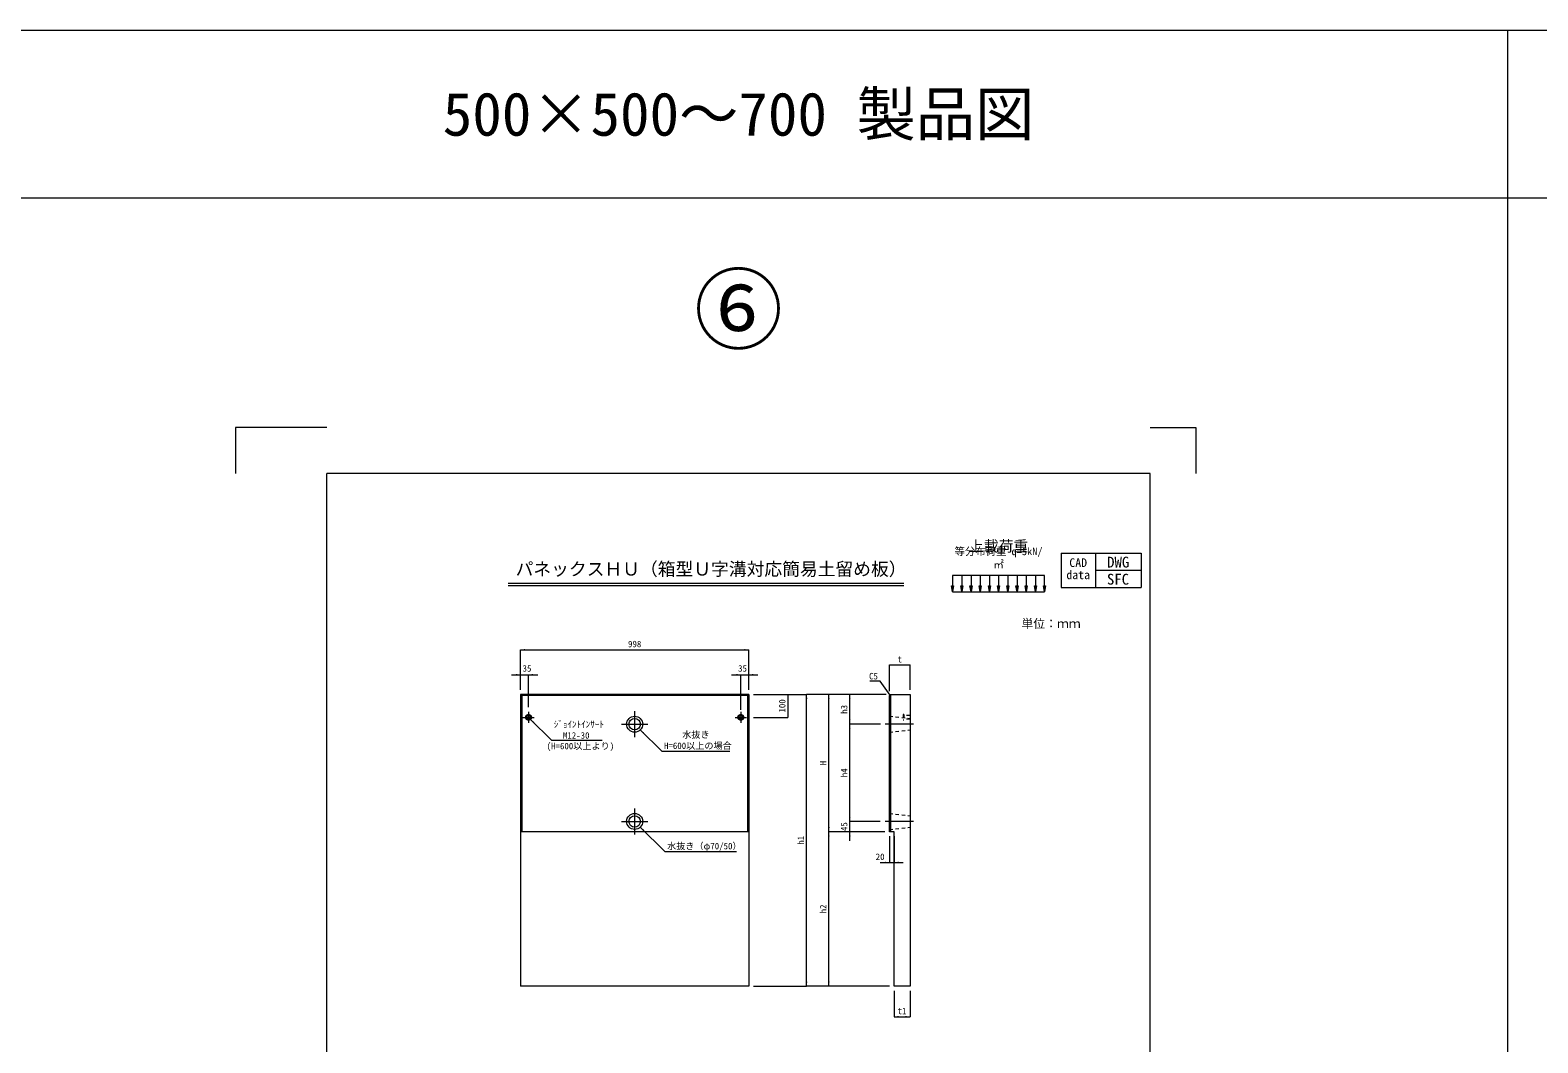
# Model space of a CAD drawing. Units: millimetres at full size. Extents: x -1501 to 45572, y 2928 to 12418.
# Drawn here: x 32388 to 38980, y 7992 to 12418 of the extents above; entities that cross this region are included whole.
import ezdxf
from ezdxf.enums import TextEntityAlignment as Align

# ---------------------------------------------------------------- set-up
doc = ezdxf.new("R2010")
doc.units = ezdxf.units.MM
doc.header["$LTSCALE"] = 40
for name, pattern in [('DASHED', [7.5, 6, -1.5]), ('USER1', [14.2875, 9.525, -1.5875, 1.5875, -1.5875]), ('USER2', [0.675, 0.375, -0.3])]:
    doc.linetypes.add(name, pattern=pattern)
for name, color, linetype, lineweight in [('0_2', 7, 'Continuous', 9), ('_0-0_0', 3, 'Continuous', 20), ('Defpoints_3', 7, 'Continuous', 13), ('寸法線', 7, 'Continuous', 9), ('引出線', 4, 'Continuous', 9), ('本体', 2, 'Continuous', 20), ('枠', 5, 'Continuous', 5), ('ｲﾝｻｰﾄ', 3, 'USER2', 9), ('ﾊｯﾁﾝｸﾞ', 7, 'Continuous', 5)]:
    doc.layers.add(name, color=color, linetype=linetype, lineweight=lineweight)
doc.layers.add('補助線', color=1, linetype='Continuous')
doc.layers.add('集水桝', color=7, linetype='Continuous')
doc.styles.add('ＭＳ ゴシック', font='')
doc.styles.get('ＭＳ ゴシック').set_extended_font_data('MS Gothic')

# ---------------------------------------------------------------- blocks, each defined once
blk = doc.blocks.new('filled_arrow')
at = {"color": 0, "linetype": 'Continuous', "lineweight": -2}
blk.add_solid([(7.5, 1.25), (0, 0), (7.5, -1.25)], dxfattribs=at)

msp = doc.modelspace()

# ---------------------------------------------------------------- hatches: boundary and pattern name
at = {"layer": '寸法線'}
for points in [[(36416.57, 9989.97), (36425.57, 9989.97), (36421.07, 9962.97)], [(36456.8, 9989.97), (36465.8, 9989.97), (36461.3, 9962.97)], [(36497.03, 9989.97), (36506.03, 9989.97), (36501.53, 9962.97)], [(36537.27, 9989.97), (36546.27, 9989.97), (36541.77, 9962.97)], [(36577.5, 9989.97), (36586.5, 9989.97), (36582, 9962.97)], [(36617.73, 9989.97), (36626.73, 9989.97), (36622.23, 9962.97)], [(36657.96, 9989.97), (36666.96, 9989.97), (36662.46, 9962.97)], [(36698.19, 9989.97), (36707.19, 9989.97), (36702.69, 9962.97)], [(36738.42, 9989.97), (36747.42, 9989.97), (36742.92, 9962.97)], [(36778.65, 9989.97), (36787.65, 9989.97), (36783.15, 9962.97)], [(36818.88, 9989.97), (36827.88, 9989.97), (36823.38, 9962.97)]]:
    msp.add_hatch(color=256, dxfattribs=at).paths.add_polyline_path(points)

# ---------------------------------------------------------------- linework, layer by layer
at = {"layer": '0_2', "color": 1, "lineweight": 20}
for p, q in [((-1501.15, 12418.34), (45572.03, 12418.34)), ((38847.29, 12418.34), (38847.29, 2927.61)), ((-1501.15, 11685.52), (45572.03, 11685.52))]:
    msp.add_line(p, q, dxfattribs=at)
at = {"layer": '0_2', "lineweight": 20}
for p, q in [((36895.33, 10132.13), (36895.33, 9982.13)), ((36895.33, 10132.13), (37245.33, 10132.13)), ((37045.33, 10132.13), (37045.33, 9982.13)), ((37245.33, 10132.13), (37245.33, 9982.13)), ((37045.33, 10057.13), (37245.33, 10057.13)), ((36421.07, 9962.97), (36823.38, 9962.97)), ((36895.33, 9982.13), (37245.33, 9982.13))]:
    msp.add_line(p, q, dxfattribs=at)
at = {"layer": '0_2'}
for p, q in [((36823.38, 10033.95), (36421.07, 10033.95)), ((36421.07, 10033.95), (36421.07, 9962.97)), ((36461.3, 10033.95), (36461.3, 9962.97)), ((36501.53, 10033.95), (36501.53, 9962.97)), ((36541.77, 10033.95), (36541.77, 9962.97)), ((36582, 10033.95), (36582, 9962.97)), ((36622.23, 10033.95), (36622.23, 9962.97)), ((36662.46, 10033.95), (36662.46, 9962.97)), ((36702.69, 10033.95), (36702.69, 9962.97)), ((36742.92, 10033.95), (36742.92, 9962.97)), ((36783.15, 10033.95), (36783.15, 9962.97)), ((36823.38, 9962.97), (36823.38, 10033.95))]:
    msp.add_line(p, q, dxfattribs=at)
at = {"layer": '_0-0_0'}
for p, q in [((34477.29, 10001.52), (36207.71, 10001.52)), ((34477.29, 9990.7), (36207.71, 9990.7))]:
    msp.add_line(p, q, dxfattribs=at)
at = {"layer": 'Defpoints_3'}
for p, q in [((33284.92, 10680.77), (33284.92, 10480.77)), ((33684.92, 10680.77), (33284.92, 10680.77)), ((37284.92, 10680.77), (37484.92, 10680.77)), ((37484.92, 10680.77), (37484.92, 10480.77))]:
    msp.add_line(p, q, dxfattribs=at)
at = {"layer": '寸法線'}
for p, q in [((34531.92, 9710.08), (35529.91, 9710.08)), ((34531.92, 9534.49), (34531.92, 9710.08)), ((35529.91, 9534.49), (35529.91, 9710.08)), ((36144.91, 9643.59), (36234.91, 9643.59)), ((36144.91, 9529.49), (36144.91, 9643.59)), ((36234.91, 9534.49), (36234.91, 9643.59)), ((34491.92, 9600.94), (34606.92, 9600.94)), ((34531.92, 9534.49), (34531.92, 9600.94)), ((34566.92, 9458.86), (34566.92, 9600.94)), ((35454.92, 9600.94), (35569.91, 9600.94)), ((35494.92, 9446.99), (35494.92, 9600.94)), ((35529.91, 9534.49), (35529.91, 9600.94)), ((35549.91, 9514.49), (35782.7, 9514.49)), ((35549.91, 9514.49), (35701, 9514.49)), ((35701, 9514.49), (35701, 9414.49)), ((35782.7, 8239.49), (35782.7, 9514.49)), ((35782.7, 8239.49), (35782.7, 9514.49)), ((36129.91, 9514.49), (35782.7, 9514.49)), ((35879.99, 8914.49), (35879.99, 9514.49)), ((36129.91, 9514.49), (35879.99, 9514.49)), ((35971.67, 9384.49), (35971.67, 9514.49)), ((36129.91, 9514.49), (35971.67, 9514.49)), ((35549.91, 9414.49), (35701, 9414.49)), ((35971.67, 8959.49), (35971.67, 9384.49)), ((36105.54, 9384.49), (35971.67, 9384.49)), ((36105.54, 9384.49), (35971.67, 9384.49)), ((35971.67, 8874.49), (35971.67, 8999.49)), ((35879.99, 8239.49), (35879.99, 8914.49)), ((36124.91, 8914.49), (35879.99, 8914.49)), ((36124.91, 8914.49), (35879.99, 8914.49)), ((36104.91, 8959.49), (35971.67, 8959.49)), ((36104.91, 8959.49), (35971.67, 8959.49)), ((36124.91, 8914.49), (35971.67, 8914.49)), ((36144.91, 8894.49), (36144.91, 8780.1)), ((36164.91, 8894.49), (36164.91, 8780.1)), ((36104.91, 8780.1), (36204.91, 8780.1)), ((35549.91, 8239.49), (35782.7, 8239.49)), ((36144.91, 8239.49), (35782.7, 8239.49)), ((36144.91, 8239.49), (35879.99, 8239.49)), ((36164.91, 8219.49), (36164.91, 8105.88)), ((36234.91, 8219.49), (36234.91, 8105.88)), ((36164.91, 8105.88), (36234.91, 8105.88))]:
    msp.add_line(p, q, dxfattribs=at)
at = {"layer": '寸法線', "linetype": 'USER1'}
for p, q in [((34566.92, 9438.86), (34566.92, 9390.12)), ((35030.92, 9327.25), (35030.92, 9441.72)), ((35494.92, 9438.86), (35494.92, 9390.12)), ((34542.54, 9414.49), (34591.29, 9414.49)), ((34973.68, 9384.49), (35088.15, 9384.49)), ((35470.54, 9414.49), (35519.29, 9414.49)), ((36250.71, 9384.49), (36125.54, 9384.49)), ((35030.92, 8902.26), (35030.92, 9016.72)), ((34973.68, 8959.49), (35088.15, 8959.49)), ((36250.71, 8959.49), (36125.54, 8959.49))]:
    msp.add_line(p, q, dxfattribs=at)
at = {"layer": '寸法線'}
for points in [[(36416.57, 9989.97), (36425.57, 9989.97), (36421.07, 9962.97)], [(36456.8, 9989.97), (36465.8, 9989.97), (36461.3, 9962.97)], [(36497.03, 9989.97), (36506.03, 9989.97), (36501.53, 9962.97)], [(36537.27, 9989.97), (36546.27, 9989.97), (36541.77, 9962.97)], [(36577.5, 9989.97), (36586.5, 9989.97), (36582, 9962.97)], [(36617.73, 9989.97), (36626.73, 9989.97), (36622.23, 9962.97)], [(36657.96, 9989.97), (36666.96, 9989.97), (36662.46, 9962.97)], [(36698.19, 9989.97), (36707.19, 9989.97), (36702.69, 9962.97)], [(36738.42, 9989.97), (36747.42, 9989.97), (36742.92, 9962.97)], [(36778.65, 9989.97), (36787.65, 9989.97), (36783.15, 9962.97)], [(36818.88, 9989.97), (36827.88, 9989.97), (36823.38, 9962.97)]]:
    msp.add_lwpolyline(points, close=True, dxfattribs=at)
at = {"layer": '引出線'}
for points in [[(36147.41, 9511.99), (36104.7, 9572.7), (36059.53, 9572.7)], [(34575.76, 9405.65), (34667.31, 9314.09), (34888.23, 9314.09)], [(35055.66, 9359.74), (35149.21, 9266.19), (35447.18, 9266.19)], [(35055.67, 8934.74), (35162.68, 8827.72), (35475.58, 8827.72)]]:
    msp.add_lwpolyline(points, dxfattribs=at)
at = {"layer": '本体'}
for p, q in [((34531.92, 9514.49), (34531.92, 8239.49)), ((35529.91, 9514.49), (34531.92, 9514.49)), ((35529.91, 9514.49), (35529.91, 8239.49)), ((35529.91, 8239.49), (34531.92, 8239.49)), ((35529.91, 8239.49), (34531.92, 8239.49))]:
    msp.add_line(p, q, dxfattribs=at)
at = {"layer": '本体', "color": 4, "lineweight": 5}
for p, q in [((34531.92, 9514.49), (34536.92, 9509.49)), ((35524.91, 9509.49), (34536.92, 9509.49)), ((34536.92, 9509.49), (34536.92, 8914.49)), ((35524.91, 9509.49), (35529.91, 9514.49)), ((35524.91, 9509.49), (35524.91, 8914.49)), ((36149.91, 9514.49), (36149.91, 8914.49))]:
    msp.add_line(p, q, dxfattribs=at)
at = {"layer": '本体', "linetype": 'USER2', "lineweight": 9}
for p, q in [((36144.91, 9419.49), (36234.91, 9409.49)), ((36144.91, 9349.49), (36234.91, 9359.49)), ((36144.91, 8994.49), (36234.91, 8984.49)), ((36144.91, 8924.49), (36234.91, 8934.49))]:
    msp.add_line(p, q, dxfattribs=at)
at = {"layer": '本体', "lineweight": 9}
msp.add_line((35529.91, 8914.49), (34531.92, 8914.49), dxfattribs=at)
at = {"layer": '本体'}
msp.add_lwpolyline([(36144.91, 9509.49), (36149.91, 9514.49), (36234.91, 9514.49), (36234.91, 8239.49), (36164.91, 8239.49), (36164.91, 8914.49), (36144.91, 8914.49)], close=True, dxfattribs=at)
at = {"layer": '本体', "lineweight": 9}
for centre, radius in [((35030.92, 9384.49), 35), ((35030.92, 9384.49), 25), ((35030.92, 8959.49), 35), ((35030.92, 8959.49), 25)]:
    msp.add_circle(centre, radius, dxfattribs=at)
at = {"layer": '枠', "lineweight": 13}
for p, q in [((37284.92, 10480.77), (33684.92, 10480.77)), ((33684.92, 4940.77), (33684.92, 10480.77)), ((37284.92, 4940.77), (37284.92, 10480.77))]:
    msp.add_line(p, q, dxfattribs=at)
at = {"layer": 'ｲﾝｻｰﾄ'}
for p, q in [((36204.91, 9426.99), (36204.91, 9401.99)), ((36207.91, 9426.99), (36204.91, 9426.99)), ((36207.91, 9426.99), (36207.91, 9401.99)), ((36207.91, 9401.99), (36204.91, 9401.99)), ((36234.91, 9422.99), (36207.91, 9422.99)), ((36234.91, 9405.99), (36207.91, 9405.99)), ((36234.91, 9422.99), (36234.91, 9405.99))]:
    msp.add_line(p, q, dxfattribs=at)
at = {"layer": 'ｲﾝｻｰﾄ', "linetype": 'DASHED'}
for centre in [(34566.92, 9414.49), (35494.92, 9414.49)]:
    msp.add_circle(centre, 12.5, dxfattribs=at)
at = {"layer": 'ｲﾝｻｰﾄ', "linetype": 'Continuous'}
for centre in [(34566.92, 9414.49), (35494.92, 9414.49)]:
    msp.add_circle(centre, 7.5, dxfattribs=at)

# ---------------------------------------------------------------- block references
at = {"layer": '寸法線', "xscale": 2.67, "yscale": 2.67}
for p in [(34531.92, 9710.08), (36144.91, 9643.59), (34566.92, 9600.94), (35529.91, 9600.94), (36164.91, 8780.1), (36164.91, 8105.88)]:
    msp.add_blockref('filled_arrow', p, dxfattribs=at)
for p, rotation in [((35529.91, 9710.08), 180), ((36234.91, 9643.59), 180), ((34531.92, 9600.94), 180), ((35494.92, 9600.94), 180), ((35701, 9514.49), 270), ((35782.7, 9514.49), 270), ((35782.7, 9514.49), 270), ((35879.99, 9514.49), 270), ((35971.67, 9514.49), 270), ((35701, 9414.49), 90), ((35971.67, 9384.49), 90), ((35971.67, 9384.49), 270), ((35971.67, 8959.49), 90), ((35971.67, 8959.49), 90), ((35879.99, 8914.49), 90), ((35879.99, 8914.49), 270), ((35971.67, 8914.49), 270), ((36144.91, 8780.1), 180), ((35782.7, 8239.49), 90), ((35782.7, 8239.49), 90), ((35879.99, 8239.49), 90), ((36234.91, 8105.88), 180)]:
    msp.add_blockref('filled_arrow', p, dxfattribs=dict(at, rotation=rotation))
at = {"layer": '引出線', "xscale": 2.67, "yscale": 2.67}
for p, rotation in [((36147.41, 9511.99), 125.1), ((34575.76, 9405.65), 315), ((35055.66, 9359.74), 315), ((35055.67, 8934.74), 315)]:
    msp.add_blockref('filled_arrow', p, dxfattribs=dict(at, rotation=rotation))

# ---------------------------------------------------------------- texts
at = {"layer": '0_2', "style": 'ＭＳ ゴシック'}
for s, p in [('等分布荷重 q=5kN/', (36429.6, 10156.67)), ('㎡', (36599.56, 10098.34))]:
    msp.add_text(s, height=33.23, dxfattribs=at).set_placement(p, align=Align.TOP_LEFT)
at = {"layer": '_0-0_0', "color": 7, "style": 'ＭＳ ゴシック'}
msp.add_text('パネックスＨＵ（箱型Ｕ字溝対応簡易土留め板）', height=56.96, dxfattribs=at).set_placement((35364.95, 10062.82), align=Align.MIDDLE_CENTER)
at = {"layer": '寸法線', "style": 'ＭＳ ゴシック'}
for s, height, p in [('500×500～700 製品図', 189.9, (35484.92, 12051.93)), ('998', 28.48, (35030.92, 9735.08)), ('35', 28.48, (34560.14, 9628.44)), ('35', 28.48, (35502.72, 9628.44)), ('t', 28.48, (36189.91, 9668.59)), ('20', 28.48, (36104.25, 8805.1)), ('t1', 28.48, (36199.91, 8130.88))]:
    msp.add_text(s, height=height, dxfattribs=at).set_placement(p, align=Align.MIDDLE_CENTER)
msp.add_text('単位：ｍｍ', height=37.98, dxfattribs=at).set_placement((36722.03, 9793.66), align=Align.BOTTOM_LEFT)
for s, p in [('100', (35676, 9464.49)), ('h3', (35946.67, 9449.49)), ('H', (35854.99, 9214.49)), ('h4', (35946.67, 9171.99)), ('45', (35946.67, 8936.99)), ('h1', (35757.7, 8876.99)), ('h1', (35757.7, 8876.99)), ('h2', (35854.99, 8576.99))]:
    msp.add_text(s, height=28.48, rotation=90, dxfattribs=at).set_placement(p, align=Align.MIDDLE_CENTER)
at = {"layer": '引出線', "style": 'ＭＳ ゴシック'}
msp.add_text('C5', height=28.48, dxfattribs=at).set_placement((36094.7, 9608.7), align=Align.TOP_RIGHT)
for s, p in [('ｼﾞｮｲﾝﾄｲﾝｻｰﾄ', (34677.31, 9361.24)), ('(H=600以上より)', (34646.22, 9266.25)), ('\u3000M12-30', (34677.31, 9312.49)), ('H=600以上の場合', (35159.21, 9267.33)), ('\u3000\u3000水抜き', (35159.21, 9316.08))]:
    msp.add_text(s, height=28.48, dxfattribs=at).set_placement(p, align=Align.BOTTOM_LEFT)
msp.add_text('水抜き（φ70/50）', height=28.48, dxfattribs=at).set_placement((35172.68, 8865.85), align=Align.TOP_LEFT)
at = {"layer": '補助線', "style": 'ＭＳ ゴシック'}
msp.add_text('⑥', height=284.8, dxfattribs=at).set_placement((35484.92, 10969.2), align=Align.BOTTOM_CENTER)
at = {"layer": '集水桝', "style": 'ＭＳ ゴシック'}
for s, p in [('DWG', (37096.61, 10054.98)), ('SFC', (37095.75, 9980.27))]:
    msp.add_text(s, height=47.47, dxfattribs=at).set_placement(p, align=Align.BOTTOM_LEFT)
at = {"layer": 'ﾊｯﾁﾝｸﾞ', "style": 'ＭＳ ゴシック'}
msp.add_text('上載荷重', height=47.47, dxfattribs=at).set_placement((36622.23, 10163.1), align=Align.MIDDLE_CENTER)
for s, p in [('CAD', (36931.48, 10109.7)), ('data', (36918.53, 10056.37))]:
    msp.add_text(s, height=37.98, dxfattribs=at).set_placement(p, align=Align.TOP_LEFT)

doc.saveas('drawing.dxf')
